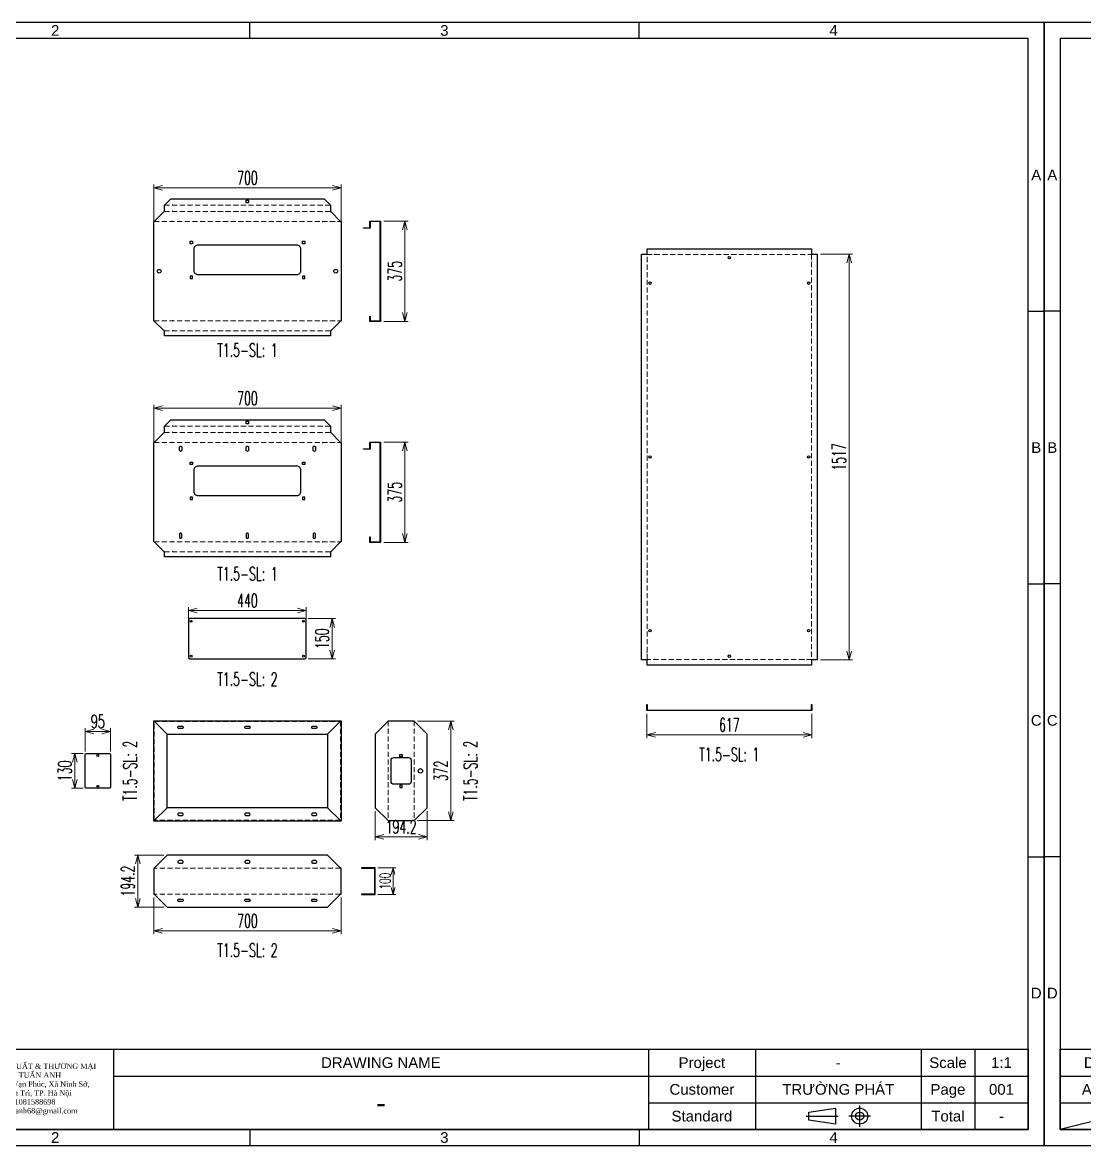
# Model space of a CAD drawing. Header units: millimetres. Extents: x 28713 to 59118, y -54378 to -19615.
# Drawn here: x 43419 to 47389, y -37841 to -33641 of the extents above; entities that cross this region are included whole.
import ezdxf
from ezdxf.enums import TextEntityAlignment as Align

# ---------------------------------------------------------------- set-up
doc = ezdxf.new("R2010")
doc.units = ezdxf.units.MM
doc.header["$LTSCALE"] = 3
doc.linetypes.add('HIDDEN', pattern=[9.525, 6.35, -3.175])
doc.layers.add('@.DM. NÉT ĐỨT', color=8, linetype='HIDDEN', lineweight=9)
for name, color, linetype in [('@.TEXT', 7, 'Continuous'), ('@.VISIBLE', 7, 'Continuous'), ('dim', 7, 'Continuous'), ('S-DIM', 7, 'Continuous')]:
    doc.layers.add(name, color=color, linetype=linetype)
doc.styles.add('Ann_w01', font='romans.shx', dxfattribs={"width": 0.6, "bigfont": 'chineset.shx'})
doc.styles.add('Arial', font='arial.ttf')
doc.dimstyles.new('Dim 01_SC20', dxfattribs={"dimscale": 20, "dimtxt": 2, "dimasz": 1.3, "dimexe": 0.5, "dimexo": 0.5, "dimgap": 0.5, "dimtad": 1, "dimdec": 1, "dimzin": 12, "dimdsep": 46, "dimtxsty": 'Ann_w01', "dimblk": 'OPEN30', "dimcen": 1.5, "dimclrd": 6, "dimclre": 6, "dimclrt": 3, "dimadec": 1, "dimazin": 3, "dimtm": 1e-09, "dimtfac": 1, "dimtdec": 1, "dimtix": 1, "dimtmove": 0, "dimatfit": 3, "dimldrblk": 'OPEN30', "dimfxl": 1, "dimtolj": 1, "dimlwd": 20, "dimlwe": 20, "dimarcsym": 0})
doc.dimstyles.new('Dim 01_SC25', dxfattribs={"dimscale": 25, "dimtxt": 2, "dimasz": 1.3, "dimexe": 0.5, "dimexo": 0.5, "dimgap": 0.5, "dimtad": 1, "dimdec": 1, "dimzin": 12, "dimdsep": 46, "dimtxsty": 'Ann_w01', "dimblk": 'OPEN30', "dimcen": 1.5, "dimclrd": 6, "dimclre": 6, "dimclrt": 3, "dimadec": 1, "dimazin": 3, "dimtm": 1e-09, "dimtfac": 1, "dimtdec": 1, "dimtmove": 0, "dimatfit": 3, "dimldrblk": 'OPEN30', "dimfxl": 1, "dimtolj": 1, "dimlwd": 20, "dimlwe": 20, "dimarcsym": 0})

# ---------------------------------------------------------------- blocks, each defined once
blk = doc.blocks.new('_Open30')
at = {"color": 0, "linetype": 'ByBlock', "lineweight": -2}
for p, q in [((-1, 0.27), (0, 0)), ((0, 0), (-1, -0.27)), ((0, 0), (-1, 0))]:
    blk.add_line(p, q, dxfattribs=at)
blk = doc.blocks.new('*D148')
at = {"layer": 'Defpoints', "color": 0, "transparency": 16777216}
for p in [(44756.9, -35210.6), (44756.9, -35585.6), (44848, -35585.6)]:
    blk.add_point(p, dxfattribs=at)
at = {"layer": 'dim', "color": 6, "lineweight": 20, "transparency": 16777216}
for p, q in [((44769.4, -35210.6), (44860.5, -35210.6)), ((44848, -35243.1), (44848, -35553.1)), ((44769.4, -35585.6), (44860.5, -35585.6))]:
    blk.add_line(p, q, dxfattribs=at)
at = {"layer": 'dim', "color": 6, "lineweight": 20, "transparency": 16777216, "xscale": 32.5, "yscale": 32.5, "zscale": 32.5}
for p, rotation in [((44848, -35210.6), 90), ((44848, -35585.6), 270)]:
    blk.add_blockref('_Open30', p, dxfattribs=dict(at, rotation=rotation))
at = {"layer": 'dim', "color": 3, "transparency": 16777216, "insert": (44810.5, -35398.1), "char_height": 50, "attachment_point": 5, "rotation": 90, "style": 'Ann_w01'}
blk.add_mtext('\\A1;375', dxfattribs=at)
blk = doc.blocks.new('*D149')
at = {"layer": 'Defpoints', "color": 0, "transparency": 16777216}
for p in [(43909.6, -35084.4), (43909.6, -35584.3), (44609.6, -35584.3)]:
    blk.add_point(p, dxfattribs=at)
at = {"layer": 'dim', "color": 6, "lineweight": 20, "transparency": 16777216}
for p, q in [((43909.6, -35571.8), (43909.6, -35071.9)), ((44577.1, -35084.4), (43942.1, -35084.4)), ((44609.6, -35571.8), (44609.6, -35071.9))]:
    blk.add_line(p, q, dxfattribs=at)
at = {"layer": 'dim', "color": 6, "lineweight": 20, "transparency": 16777216, "xscale": 32.5, "yscale": 32.5, "zscale": 32.5, "rotation": 180}
blk.add_blockref('_Open30', (43909.6, -35084.4), dxfattribs=at)
at = {"layer": 'dim', "color": 6, "lineweight": 20, "transparency": 16777216, "xscale": 32.5, "yscale": 32.5, "zscale": 32.5}
blk.add_blockref('_Open30', (44609.6, -35084.4), dxfattribs=at)
at = {"layer": 'dim', "color": 3, "transparency": 16777216, "insert": (44259.6, -35046.9), "char_height": 50, "attachment_point": 5, "style": 'Ann_w01'}
blk.add_mtext('\\A1;700', dxfattribs=at)
blk = doc.blocks.new('*D150')
at = {"layer": 'Defpoints', "color": 0, "transparency": 16777216}
for p in [(44756.9, -34384.2), (44756.9, -34759.2), (44848, -34759.2)]:
    blk.add_point(p, dxfattribs=at)
at = {"layer": 'dim', "color": 6, "lineweight": 20, "transparency": 16777216}
for p, q in [((44769.4, -34384.2), (44860.5, -34384.2)), ((44848, -34416.7), (44848, -34726.7)), ((44769.4, -34759.2), (44860.5, -34759.2))]:
    blk.add_line(p, q, dxfattribs=at)
at = {"layer": 'dim', "color": 6, "lineweight": 20, "transparency": 16777216, "xscale": 32.5, "yscale": 32.5, "zscale": 32.5}
for p, rotation in [((44848, -34384.2), 90), ((44848, -34759.2), 270)]:
    blk.add_blockref('_Open30', p, dxfattribs=dict(at, rotation=rotation))
at = {"layer": 'dim', "color": 3, "transparency": 16777216, "insert": (44810.5, -34571.7), "char_height": 50, "attachment_point": 5, "rotation": 90, "style": 'Ann_w01'}
blk.add_mtext('\\A1;375', dxfattribs=at)
blk = doc.blocks.new('*D151')
at = {"layer": 'Defpoints', "color": 0, "transparency": 16777216}
for p in [(43909.6, -34259.8), (43909.6, -34757.9), (44609.6, -34757.9)]:
    blk.add_point(p, dxfattribs=at)
at = {"layer": 'dim', "color": 6, "lineweight": 20, "transparency": 16777216}
for p, q in [((43909.6, -34745.4), (43909.6, -34247.3)), ((44577.1, -34259.8), (43942.1, -34259.8)), ((44609.6, -34745.4), (44609.6, -34247.3))]:
    blk.add_line(p, q, dxfattribs=at)
at = {"layer": 'dim', "color": 6, "lineweight": 20, "transparency": 16777216, "xscale": 32.5, "yscale": 32.5, "zscale": 32.5, "rotation": 180}
blk.add_blockref('_Open30', (43909.6, -34259.8), dxfattribs=at)
at = {"layer": 'dim', "color": 6, "lineweight": 20, "transparency": 16777216, "xscale": 32.5, "yscale": 32.5, "zscale": 32.5}
blk.add_blockref('_Open30', (44609.6, -34259.8), dxfattribs=at)
at = {"layer": 'dim', "color": 3, "transparency": 16777216, "insert": (44259.6, -34222.3), "char_height": 50, "attachment_point": 5, "style": 'Ann_w01'}
blk.add_mtext('\\A1;700', dxfattribs=at)
blk = doc.blocks.new('*D152')
at = {"layer": 'Defpoints', "color": 0, "transparency": 16777216}
for p in [(44479.6, -35840.8), (44039.6, -36016), (44479.6, -36016)]:
    blk.add_point(p, dxfattribs=at)
at = {"layer": 'dim', "color": 6, "lineweight": 20, "transparency": 16777216}
for p, q in [((44039.6, -36003.5), (44039.6, -35828.3)), ((44072.1, -35840.8), (44447.1, -35840.8)), ((44479.6, -36003.5), (44479.6, -35828.3))]:
    blk.add_line(p, q, dxfattribs=at)
at = {"layer": 'dim', "color": 6, "lineweight": 20, "transparency": 16777216, "xscale": 32.5, "yscale": 32.5, "zscale": 32.5, "rotation": 180}
blk.add_blockref('_Open30', (44039.6, -35840.8), dxfattribs=at)
at = {"layer": 'dim', "color": 6, "lineweight": 20, "transparency": 16777216, "xscale": 32.5, "yscale": 32.5, "zscale": 32.5}
blk.add_blockref('_Open30', (44479.6, -35840.8), dxfattribs=at)
at = {"layer": 'dim', "color": 3, "transparency": 16777216, "insert": (44259.6, -35803.3), "char_height": 50, "attachment_point": 5, "style": 'Ann_w01'}
blk.add_mtext('\\A1;440', dxfattribs=at)
blk = doc.blocks.new('*D153')
at = {"layer": 'Defpoints', "color": 0, "transparency": 16777216}
for p in [(44474.6, -35871), (44576, -35871), (44474.6, -36021)]:
    blk.add_point(p, dxfattribs=at)
at = {"layer": 'dim', "color": 6, "lineweight": 20, "transparency": 16777216}
for p, q in [((44487.1, -35871), (44588.5, -35871)), ((44576, -35988.5), (44576, -35903.5)), ((44487.1, -36021), (44588.5, -36021))]:
    blk.add_line(p, q, dxfattribs=at)
at = {"layer": 'dim', "color": 6, "lineweight": 20, "transparency": 16777216, "xscale": 32.5, "yscale": 32.5, "zscale": 32.5}
for p, rotation in [((44576, -35871), 90), ((44576, -36021), 270)]:
    blk.add_blockref('_Open30', p, dxfattribs=dict(at, rotation=rotation))
at = {"layer": 'dim', "color": 3, "transparency": 16777216, "insert": (44538.5, -35946), "char_height": 50, "attachment_point": 5, "rotation": 90, "style": 'Ann_w01'}
blk.add_mtext('\\A1;150', dxfattribs=at)
blk = doc.blocks.new('*D154')
at = {"layer": 'Defpoints', "color": 0, "transparency": 16777216}
for p in [(45752.6, -36214.8), (46369.6, -36214.8), (46369.6, -36306)]:
    blk.add_point(p, dxfattribs=at)
at = {"layer": 'dim', "color": 6, "lineweight": 20, "transparency": 16777216}
for p, q in [((45752.6, -36227.3), (45752.6, -36318.5)), ((46369.6, -36227.3), (46369.6, -36318.5)), ((45785.1, -36306), (46337.1, -36306))]:
    blk.add_line(p, q, dxfattribs=at)
at = {"layer": 'dim', "color": 6, "lineweight": 20, "transparency": 16777216, "xscale": 32.5, "yscale": 32.5, "zscale": 32.5, "rotation": 180}
blk.add_blockref('_Open30', (45752.6, -36306), dxfattribs=at)
at = {"layer": 'dim', "color": 6, "lineweight": 20, "transparency": 16777216, "xscale": 32.5, "yscale": 32.5, "zscale": 32.5}
blk.add_blockref('_Open30', (46369.6, -36306), dxfattribs=at)
at = {"layer": 'dim', "color": 3, "transparency": 16777216, "insert": (46061.1, -36268.5), "char_height": 50, "attachment_point": 5, "style": 'Ann_w01'}
blk.add_mtext('\\A1;617', dxfattribs=at)
blk = doc.blocks.new('*D155')
at = {"layer": 'Defpoints', "color": 0, "transparency": 16777216}
for p in [(46389.8, -34507.8), (46508.6, -34507.8), (46389.8, -36024.8)]:
    blk.add_point(p, dxfattribs=at)
at = {"layer": 'dim', "color": 6, "lineweight": 20, "transparency": 16777216}
for p, q in [((46402.3, -34507.8), (46521.1, -34507.8)), ((46508.6, -35992.3), (46508.6, -34540.3)), ((46402.3, -36024.8), (46521.1, -36024.8))]:
    blk.add_line(p, q, dxfattribs=at)
at = {"layer": 'dim', "color": 6, "lineweight": 20, "transparency": 16777216, "xscale": 32.5, "yscale": 32.5, "zscale": 32.5}
for p, rotation in [((46508.6, -34507.8), 90), ((46508.6, -36024.8), 270)]:
    blk.add_blockref('_Open30', p, dxfattribs=dict(at, rotation=rotation))
at = {"layer": 'dim', "color": 3, "transparency": 16777216, "insert": (46471.1, -35266.3), "char_height": 50, "attachment_point": 5, "rotation": 90, "style": 'Ann_w01'}
blk.add_mtext('\\A1;1517', dxfattribs=at)
blk = doc.blocks.new('*D133')
at = {"layer": 'Defpoints', "color": 0, "transparency": 16777216}
for p in [(43909.6, -36901), (44609.6, -36901), (44609.6, -37038.6)]:
    blk.add_point(p, dxfattribs=at)
at = {"layer": 'dim', "color": 6, "lineweight": 20, "transparency": 16777216}
for p, q in [((43909.6, -36913.5), (43909.6, -37051.1)), ((44609.6, -36913.5), (44609.6, -37051.1)), ((43942.1, -37038.6), (44577.1, -37038.6))]:
    blk.add_line(p, q, dxfattribs=at)
at = {"layer": 'dim', "color": 6, "lineweight": 20, "transparency": 16777216, "xscale": 32.5, "yscale": 32.5, "zscale": 32.5, "rotation": 180}
blk.add_blockref('_Open30', (43909.6, -37038.6), dxfattribs=at)
at = {"layer": 'dim', "color": 6, "lineweight": 20, "transparency": 16777216, "xscale": 32.5, "yscale": 32.5, "zscale": 32.5}
blk.add_blockref('_Open30', (44609.6, -37038.6), dxfattribs=at)
at = {"layer": 'dim', "color": 3, "transparency": 16777216, "insert": (44259.6, -37001.1), "char_height": 50, "attachment_point": 5, "style": 'Ann_w01'}
blk.add_mtext('\\A1;700', dxfattribs=at)
blk = doc.blocks.new('*D134')
at = {"layer": 'Defpoints', "color": 0, "transparency": 16777216}
for p in [(43850.3, -36755.3), (43959.6, -36755.3), (43959.6, -36949.5)]:
    blk.add_point(p, dxfattribs=at)
at = {"layer": 'dim', "color": 6, "lineweight": 20, "transparency": 16777216}
for p, q in [((43947.1, -36755.3), (43837.8, -36755.3)), ((43850.3, -36917), (43850.3, -36787.8)), ((43947.1, -36949.5), (43837.8, -36949.5))]:
    blk.add_line(p, q, dxfattribs=at)
at = {"layer": 'dim', "color": 6, "lineweight": 20, "transparency": 16777216, "xscale": 32.5, "yscale": 32.5, "zscale": 32.5}
for p, rotation in [((43850.3, -36755.3), 90), ((43850.3, -36949.5), 270)]:
    blk.add_blockref('_Open30', p, dxfattribs=dict(at, rotation=rotation))
at = {"layer": 'dim', "color": 3, "transparency": 16777216, "insert": (43812.8, -36852.4), "char_height": 50, "attachment_point": 5, "rotation": 90, "style": 'Ann_w01'}
blk.add_mtext('\\A1;194.2', dxfattribs=at)
blk = doc.blocks.new('*D135')
at = {"layer": 'Defpoints', "color": 0, "transparency": 16777216}
for p in [(44882.8, -36254.4), (45020.4, -36254.4), (44882.8, -36626.4)]:
    blk.add_point(p, dxfattribs=at)
at = {"layer": 'dim', "color": 6, "lineweight": 20, "transparency": 16777216}
for p, q in [((44895.3, -36254.4), (45032.9, -36254.4)), ((45020.4, -36593.9), (45020.4, -36286.9)), ((44895.3, -36626.4), (45032.9, -36626.4))]:
    blk.add_line(p, q, dxfattribs=at)
at = {"layer": 'dim', "color": 6, "lineweight": 20, "transparency": 16777216, "xscale": 32.5, "yscale": 32.5, "zscale": 32.5}
for p, rotation in [((45020.4, -36254.4), 90), ((45020.4, -36626.4), 270)]:
    blk.add_blockref('_Open30', p, dxfattribs=dict(at, rotation=rotation))
at = {"layer": 'dim', "color": 3, "transparency": 16777216, "insert": (44982.9, -36440.4), "char_height": 50, "attachment_point": 5, "rotation": 90, "style": 'Ann_w01'}
blk.add_mtext('\\A1;372', dxfattribs=at)
blk = doc.blocks.new('*D136')
at = {"layer": 'Defpoints', "color": 0, "transparency": 16777216}
for p in [(44737.1, -36577.9), (44931.3, -36577.9), (44737.1, -36687.2)]:
    blk.add_point(p, dxfattribs=at)
at = {"layer": 'dim', "color": 6, "lineweight": 20, "transparency": 16777216}
for p, q in [((44737.1, -36590.4), (44737.1, -36699.7)), ((44931.3, -36590.4), (44931.3, -36699.7)), ((44898.8, -36687.2), (44769.6, -36687.2))]:
    blk.add_line(p, q, dxfattribs=at)
at = {"layer": 'dim', "color": 6, "lineweight": 20, "transparency": 16777216, "xscale": 32.5, "yscale": 32.5, "zscale": 32.5, "rotation": 180}
blk.add_blockref('_Open30', (44737.1, -36687.2), dxfattribs=at)
at = {"layer": 'dim', "color": 6, "lineweight": 20, "transparency": 16777216, "xscale": 32.5, "yscale": 32.5, "zscale": 32.5}
blk.add_blockref('_Open30', (44931.3, -36687.2), dxfattribs=at)
at = {"layer": 'dim', "color": 3, "transparency": 16777216, "insert": (44834.2, -36649.7), "char_height": 50, "attachment_point": 5, "style": 'Ann_w01'}
blk.add_mtext('\\A1;194.2', dxfattribs=at)
blk = doc.blocks.new('*D137')
at = {"layer": 'Defpoints', "color": 0, "transparency": 16777216}
for p in [(43657.9, -36375.4), (43614.3, -36505.4), (43657.9, -36505.4)]:
    blk.add_point(p, dxfattribs=at)
at = {"layer": 'dim', "color": 6, "lineweight": 20, "transparency": 16777216}
for p, q in [((43645.4, -36375.4), (43601.8, -36375.4)), ((43614.3, -36407.9), (43614.3, -36472.9)), ((43645.4, -36505.4), (43601.8, -36505.4))]:
    blk.add_line(p, q, dxfattribs=at)
at = {"layer": 'dim', "color": 6, "lineweight": 20, "transparency": 16777216, "xscale": 32.5, "yscale": 32.5, "zscale": 32.5}
for p, rotation in [((43614.3, -36375.4), 90), ((43614.3, -36505.4), 270)]:
    blk.add_blockref('_Open30', p, dxfattribs=dict(at, rotation=rotation))
at = {"layer": 'dim', "color": 3, "transparency": 16777216, "insert": (43576.8, -36440.4), "char_height": 50, "attachment_point": 5, "rotation": 90, "style": 'Ann_w01'}
blk.add_mtext('\\A1;130', dxfattribs=at)
blk = doc.blocks.new('*D138')
at = {"layer": 'Defpoints', "color": 0, "transparency": 16777216}
for p in [(43747.9, -36293.1), (43652.9, -36380.4), (43747.9, -36380.4)]:
    blk.add_point(p, dxfattribs=at)
at = {"layer": 'dim', "color": 6, "lineweight": 20, "transparency": 16777216}
for p, q in [((43652.9, -36367.9), (43652.9, -36280.6)), ((43747.9, -36367.9), (43747.9, -36280.6)), ((43685.4, -36293.1), (43715.4, -36293.1))]:
    blk.add_line(p, q, dxfattribs=at)
at = {"layer": 'dim', "color": 6, "lineweight": 20, "transparency": 16777216, "xscale": 32.5, "yscale": 32.5, "zscale": 32.5, "rotation": 180}
blk.add_blockref('_Open30', (43652.9, -36293.1), dxfattribs=at)
at = {"layer": 'dim', "color": 6, "lineweight": 20, "transparency": 16777216, "xscale": 32.5, "yscale": 32.5, "zscale": 32.5}
blk.add_blockref('_Open30', (43747.9, -36293.1), dxfattribs=at)
at = {"layer": 'dim', "color": 3, "transparency": 16777216, "insert": (43700.4, -36255.6), "char_height": 50, "attachment_point": 5, "style": 'Ann_w01'}
blk.add_mtext('\\A1;95', dxfattribs=at)
blk = doc.blocks.new('*D258')
at = {"layer": 'Defpoints', "color": 0, "transparency": 16777216}
for p in [(44736.6, -36802.4), (44804.1, -36802.4), (44736.6, -36902.4)]:
    blk.add_point(p, dxfattribs=at)
at = {"layer": 'S-DIM', "color": 6, "lineweight": 20, "transparency": 16777216}
for p, q in [((44746.6, -36802.4), (44814.1, -36802.4)), ((44804.1, -36876.4), (44804.1, -36828.4)), ((44746.6, -36902.4), (44814.1, -36902.4))]:
    blk.add_line(p, q, dxfattribs=at)
at = {"layer": 'S-DIM', "color": 6, "lineweight": 20, "transparency": 16777216, "xscale": 26, "yscale": 26, "zscale": 26}
for p, rotation in [((44804.1, -36802.4), 90), ((44804.1, -36902.4), 270)]:
    blk.add_blockref('_Open30', p, dxfattribs=dict(at, rotation=rotation))
at = {"layer": 'S-DIM', "color": 3, "transparency": 16777216, "insert": (44774.1, -36852.4), "char_height": 40, "attachment_point": 5, "rotation": 90, "style": 'Ann_w01'}
blk.add_mtext('\\A1;100', dxfattribs=at)
blk = doc.blocks.new('Standard ISO')
at = {"color": 6}
for p, q in [((-6, 0), (0, 0)), ((6, 0), (2, 0)), ((4, -2), (4, 2))]:
    blk.add_line(p, q, dxfattribs=at)
blk.add_lwpolyline([(-0.5, 1.5), (-0.5, -1.5), (-5.5, -0.75), (-5.5, 0.75), (-0.5, 1.5)])
for radius in [1.5, 0.75]:
    blk.add_circle((4, 0), radius)
blk = doc.blocks.new('A$C4dbb82d6')
at = {"layer": '@.VISIBLE'}
h = blk.add_hatch(color=30, dxfattribs=at)
h.dxf.hatch_style = 1
h.paths.add_polyline_path([(0.21, 4.97), (3.62, 1.56), (3.62, 5.97), (1.92, 5.97), (1.3, 5.35), (3.12, 5.35), (3.12, 2.59), (0.74, 4.97), (3.75, 7.98), (3.75, 8.51)])
h = blk.add_hatch(color=150, dxfattribs=at)
h.dxf.hatch_style = 1
h.paths.add_polyline_path([(6.76, 4.97), (4.37, 2.59), (4.37, 5.35), (6.2, 5.35), (5.58, 5.97), (3.88, 5.97), (3.88, 1.56), (7.29, 4.97), (3.75, 8.51), (3.75, 7.98)])
at = {"layer": '@.VISIBLE', "color": 30}
blk.add_lwpolyline([(3.62, 5.97), (3.62, 1.56), (0.21, 4.97), (3.75, 8.51), (3.75, 7.98), (0.74, 4.97), (3.12, 2.59), (3.12, 5.35), (1.3, 5.35), (1.92, 5.97)], close=True, dxfattribs=at)
at = {"layer": '@.VISIBLE', "color": 150}
blk.add_lwpolyline([(3.88, 5.97), (3.88, 1.56), (7.29, 4.97), (3.75, 8.51), (3.75, 7.98), (6.76, 4.97), (4.37, 2.59), (4.37, 5.35), (6.2, 5.35), (5.58, 5.97)], close=True, dxfattribs=at)
at = {"layer": '@.VISIBLE', "color": 30, "insert": (3.75, 0.51), "char_height": 1, "attachment_point": 5, "style": 'Ann_w01'}
blk.add_mtext_dynamic_manual_height_columns('{\\fArial|b1|i0|c0|p34;\\W1;TUAN ANH}', width=7.5, gutter_width=49.6, heights=[0], dxfattribs=at)
blk = doc.blocks.new('KHUNG BAN VE (Made by Tung)')
at = {"layer": '@.VISIBLE', "color": 8}
for p, q in [((75.75, 207), (75.75, 210)), ((148.5, 207), (148.5, 210)), ((221.25, 207), (221.25, 210)), ((3, 156), (0, 156)), ((294, 156), (297, 156)), ((3, 105), (0, 105)), ((294, 105), (297, 105)), ((3, 54), (0, 54)), ((294, 54), (297, 54)), ((23, 18), (23, 3)), ((53, 18), (53, 3)), ((73, 18), (73, 3)), ((123, 18), (123, 3)), ((223, 18), (223, 3)), ((243, 18), (243, 3)), ((274, 18), (274, 3)), ((284, 18), (284, 3)), ((3, 13), (73, 13)), ((123, 13), (294, 13)), ((3, 8), (73, 8)), ((23, 8), (3, 3)), ((223, 8), (294, 8)), ((75.75, 3), (75.75, 0)), ((148.5, 3), (148.5, 0)), ((221.25, 3), (221.25, 0))]:
    blk.add_line(p, q, dxfattribs=at)
for points in [[(0, 0), (297, 0), (297, 210), (0, 210)], [(3, 3), (294, 3), (294, 207), (3, 207)], [(3, 18), (294, 18), (294, 3), (3, 3)]]:
    blk.add_lwpolyline(points, close=True, dxfattribs=at)
at = {"xscale": 1.5, "yscale": 1.5, "zscale": 1.5}
blk.add_blockref('A$C4dbb82d6', (77.375, 4.041), dxfattribs=at)
blk.add_blockref('Standard ISO', (258.5, 5.5))
at = {"layer": '@.TEXT', "color": 1, "style": 'Arial'}
for s, p in [('1', (39.375, 208.5)), ('2', (112.125, 208.5)), ('3', (184.875, 208.5)), ('4', (257.625, 208.5)), ('A', (1.5, 181.5)), ('A', (295.5, 181.5)), ('B', (1.5, 130.5)), ('B', (295.5, 130.5)), ('C', (1.5, 79.5)), ('C', (295.5, 79.5)), ('D', (1.5, 28.5)), ('D', (295.5, 28.5)), ('30/07/2026', (63, 15.5)), ('30/07/2026', (63, 10.5)), ('1', (39.375, 1.5)), ('2', (112.125, 1.5)), ('3', (184.875, 1.5)), ('4', (257.625, 1.5))]:
    blk.add_text(s, height=2, dxfattribs=at).set_placement(p, align=Align.MIDDLE_CENTER)
at = {"layer": '@.TEXT', "color": 2, "style": 'Arial'}
for s, p in [('Designer', (13, 15.5)), ('DRAWING NAME', (173, 15.5)), ('Project', (233, 15.5)), ('Scale', (279, 15.5)), ('Approved', (13, 10.5)), ('Customer', (233, 10.5)), ('Page', (279, 10.5)), ('Name', (38, 5.5)), ('Date', (63, 5.5)), ('Standard', (233, 5.5)), ('Total', (279, 5.5))]:
    blk.add_text(s, height=2, dxfattribs=at).set_placement(p, align=Align.MIDDLE_CENTER)
at = {"layer": '@.TEXT', "color": 1, "style": 'Arial'}
for tag, height, p in [('DESIGNER_NAME', 2, (38, 15.5)), ('PROJECT_CODE', 2, (258.5, 15.5)), ('SCALE', 2, (289, 15.5)), ('APPROVED_NAME', 2, (38, 10.5)), ('CUSTOMER_NAME', 2, (258.5, 10.5)), ('PAGE', 2, (289, 10.5)), ('DRAWING_NAME', 4, (173, 8)), ('TOTAL', 2, (289, 5.5))]:
    blk.add_attdef(tag, text='', height=height, dxfattribs=at).set_placement(p, align=Align.MIDDLE_CENTER)
at = {"layer": '@.VISIBLE', "color": 30, "insert": (106, 10.5), "char_height": 1, "attachment_point": 5, "style": 'Ann_w01'}
blk.add_mtext_dynamic_manual_height_columns('{\\fTimes New Roman|b0|i0|c0|p18;\\W1;CTY TNHH SẢN XUẤT & THƯƠNG MẠI CƠ ĐIỆN TUẤN ANH\\PĐịa chỉ: Bến phà Vạn Phúc, Xã Ninh Sở, Huyện Thanh Trì, TP. Hà Nội\\PMST: 01081588698\\PEmail: ctytuananh68@gmail.com}', width=28.70976, gutter_width=99.197, heights=[0], dxfattribs=at)

msp = doc.modelspace()

# ---------------------------------------------------------------- linework, layer by layer
at = {"color": 1}
for p, q in [((43980.52, -34324.67), (43978.52, -34324.67)), ((43980.52, -34348.37), (43978.52, -34348.37)), ((44538.64, -34324.67), (44540.64, -34324.67)), ((44538.64, -34348.37), (44540.64, -34348.37)), ((43980.52, -34385.57), (43978.52, -34385.57)), ((44538.64, -34385.57), (44540.64, -34385.57)), ((45781.95, -34509.2), (45779.95, -34509.2)), ((46340.3, -34509.2), (46342.3, -34509.2)), ((45754.03, -34532.67), (45754.03, -34534.67)), ((46368.23, -34532.67), (46368.23, -34534.67)), ((43980.52, -34757.77), (43978.52, -34757.77)), ((44538.64, -34757.77), (44540.64, -34757.77)), ((43980.52, -34794.97), (43978.52, -34794.97)), ((44538.64, -34794.97), (44540.64, -34794.97)), ((43980.52, -35151.1), (43978.52, -35151.1)), ((44538.64, -35151.1), (44540.64, -35151.1)), ((43980.52, -35174.8), (43978.52, -35174.8)), ((44538.64, -35174.8), (44540.64, -35174.8)), ((43980.52, -35212), (43978.52, -35212)), ((44538.64, -35212), (44540.64, -35212)), ((43980.52, -35584.2), (43978.52, -35584.2)), ((44538.64, -35584.2), (44540.64, -35584.2)), ((43980.52, -35621.4), (43978.52, -35621.4)), ((44538.64, -35621.4), (44540.64, -35621.4)), ((45754.03, -35999.94), (45754.03, -35997.94)), ((45781.95, -36023.4), (45779.95, -36023.4)), ((46340.3, -36023.4), (46342.3, -36023.4)), ((46368.23, -35999.94), (46368.23, -35997.94)), ((44785.67, -36283.07), (44785.67, -36285.07)), ((44882.67, -36283.07), (44882.67, -36285.07)), ((44785.67, -36597.76), (44785.67, -36595.76)), ((44882.67, -36597.76), (44882.67, -36595.76)), ((43939.73, -36803.93), (43941.73, -36803.93)), ((44579.43, -36803.93), (44577.43, -36803.93)), ((43939.73, -36900.93), (43941.73, -36900.93)), ((44579.43, -36900.93), (44577.43, -36900.93))]:
    msp.add_line(p, q, dxfattribs=at)
for p, q in [((45754.53, -34507.8), (45754.53, -34509.2)), ((46367.73, -34507.8), (46367.73, -34509.2)), ((45754.53, -36024.8), (45754.53, -36023.4)), ((46367.73, -36024.8), (46367.73, -36023.4))]:
    msp.add_line(p, q)
for points in [[(44609.58, -34385.47), (44609.58, -34757.87), (44608.08, -34757.87), (44571.08, -34794.87), (44569.58, -34794.87), (44569.58, -34813.57), (43949.58, -34813.57), (43949.58, -34794.87), (43948.08, -34794.87), (43911.08, -34757.87), (43909.58, -34757.87), (43909.58, -34385.47), (43911.08, -34385.47), (43948.08, -34348.47), (43949.58, -34348.47), (43949.58, -34324.57), (43973.08, -34301.07), (44546.08, -34301.07), (44569.58, -34324.57), (44569.58, -34348.47), (44571.08, -34348.47), (44608.08, -34385.47)], [(44255.08, -34306.57), (44264.08, -34306.57), (44264.08, -34315.57), (44255.08, -34315.57)], [(44693.38, -34409.17), (44716.88, -34409.17), (44716.88, -34384.17), (44756.88, -34384.17), (44756.88, -34759.17), (44716.88, -34759.17), (44716.88, -34739.17), (44718.38, -34739.17), (44718.38, -34757.67), (44755.38, -34757.67), (44755.38, -34385.67), (44718.38, -34385.67), (44718.38, -34410.67), (44693.38, -34410.67)], [(44045.08, -34459.67), (44054.08, -34459.67), (44054.08, -34468.67), (44045.08, -34468.67)], [(44465.08, -34459.67), (44474.08, -34459.67), (44474.08, -34468.67), (44465.08, -34468.67)], [(45754.53, -34487.6), (46367.73, -34487.6), (46367.73, -34507.8), (46389.83, -34507.8), (46389.83, -36024.8), (46367.73, -36024.8), (46367.73, -36045), (45754.53, -36045), (45754.53, -36024.8), (45732.43, -36024.8), (45732.43, -34507.8), (45754.53, -34507.8)], [(44045.08, -34598.67), (44054.08, -34598.67), (44054.08, -34589.67), (44045.08, -34589.67)], [(44465.08, -34598.67), (44474.08, -34598.67), (44474.08, -34589.67), (44465.08, -34589.67)], [(44609.58, -35211.9), (44609.58, -35584.3), (44608.08, -35584.3), (44571.08, -35621.3), (44569.58, -35621.3), (44569.58, -35640), (43949.58, -35640), (43949.58, -35621.3), (43948.08, -35621.3), (43911.08, -35584.3), (43909.58, -35584.3), (43909.58, -35211.9), (43911.08, -35211.9), (43948.08, -35174.9), (43949.58, -35174.9), (43949.58, -35151), (43973.08, -35127.5), (44546.08, -35127.5), (44569.58, -35151), (44569.58, -35174.9), (44571.08, -35174.9), (44608.08, -35211.9)], [(44255.08, -35133), (44264.08, -35133), (44264.08, -35142), (44255.08, -35142)], [(44693.38, -35235.6), (44716.88, -35235.6), (44716.88, -35210.6), (44756.88, -35210.6), (44756.88, -35585.6), (44716.88, -35585.6), (44716.88, -35565.6), (44718.38, -35565.6), (44718.38, -35584.1), (44755.38, -35584.1), (44755.38, -35212.1), (44718.38, -35212.1), (44718.38, -35237.1), (44693.38, -35237.1)], [(44045.08, -35286.1), (44054.08, -35286.1), (44054.08, -35295.1), (44045.08, -35295.1)], [(44465.08, -35286.1), (44474.08, -35286.1), (44474.08, -35295.1), (44465.08, -35295.1)], [(44045.08, -35425.1), (44054.08, -35425.1), (44054.08, -35416.1), (44045.08, -35416.1)], [(44465.08, -35425.1), (44474.08, -35425.1), (44474.08, -35416.1), (44465.08, -35416.1)], [(45754.13, -36191.8), (45754.13, -36213.3), (46368.13, -36213.3), (46368.13, -36191.8), (46369.63, -36191.8), (46369.63, -36214.8), (45752.63, -36214.8), (45752.63, -36191.8)], [(43909.58, -36252.92), (44609.58, -36252.92), (44609.58, -36627.92), (43909.58, -36627.92)], [(44785.57, -36254.42), (44737.07, -36302.92), (44737.07, -36577.92), (44785.57, -36626.42), (44882.77, -36626.42), (44931.27, -36577.92), (44931.27, -36302.92), (44882.77, -36254.42), (44785.57, -36254.42)], [(43959.58, -36302.92), (44559.58, -36302.92), (44559.58, -36577.92), (43959.58, -36577.92)], [(44829.67, -36378.42), (44838.67, -36378.42), (44838.67, -36387.42), (44829.67, -36387.42)], [(44829.67, -36502.42), (44838.67, -36502.42), (44838.67, -36493.42), (44829.67, -36493.42)], [(44608.08, -36803.83), (44559.58, -36755.33), (43959.58, -36755.33), (43911.08, -36803.83), (43909.58, -36803.83), (43909.58, -36901.03), (43911.08, -36901.03), (43959.58, -36949.53), (44559.58, -36949.53), (44608.08, -36901.03), (44609.58, -36901.03), (44609.58, -36803.83)], [(44686.56, -36902.43), (44736.56, -36902.43), (44736.56, -36802.43), (44686.56, -36802.43), (44686.56, -36803.93), (44735.06, -36803.93), (44735.06, -36900.93), (44686.56, -36900.93)]]:
    msp.add_lwpolyline(points, close=True)
for points in [[(44074.58, -34584.17), (44444.58, -34584.17, 0.4142136), (44459.58, -34569.17), (44459.58, -34489.17, 0.4142136), (44444.58, -34474.17), (44074.58, -34474.17, 0.4142136), (44059.58, -34489.17), (44059.58, -34569.17, 0.4142136)], [(44005.08, -35240.9), (44005.08, -35229.9, -0.4142136), (44009.58, -35225.4), (44009.58, -35225.4, -0.4142136), (44014.08, -35229.9), (44014.08, -35240.9, -0.4142136), (44009.58, -35245.4), (44009.58, -35245.4, -0.4142136)], [(44255.08, -35240.9), (44255.08, -35229.9, -0.4142136), (44259.58, -35225.4), (44259.58, -35225.4, -0.4142136), (44264.08, -35229.9), (44264.08, -35240.9, -0.4142136), (44259.58, -35245.4), (44259.58, -35245.4, -0.4142136)], [(44505.08, -35240.9), (44505.08, -35229.9, -0.4142136), (44509.58, -35225.4), (44509.58, -35225.4, -0.4142136), (44514.08, -35229.9), (44514.08, -35240.9, -0.4142136), (44509.58, -35245.4), (44509.58, -35245.4, -0.4142136)], [(44074.58, -35410.6), (44444.58, -35410.6, 0.4142136), (44459.58, -35395.6), (44459.58, -35315.6, 0.4142136), (44444.58, -35300.6), (44074.58, -35300.6, 0.4142136), (44059.58, -35315.6), (44059.58, -35395.6, 0.4142136)], [(44005.08, -35555.3), (44005.08, -35566.3, 0.4142136), (44009.58, -35570.8), (44009.58, -35570.8, 0.4142136), (44014.08, -35566.3), (44014.08, -35555.3, 0.4142136), (44009.58, -35550.8), (44009.58, -35550.8, 0.4142136)], [(44255.08, -35555.3), (44255.08, -35566.3, 0.4142136), (44259.58, -35570.8), (44259.58, -35570.8, 0.4142136), (44264.08, -35566.3), (44264.08, -35555.3, 0.4142136), (44259.58, -35550.8), (44259.58, -35550.8, 0.4142136)], [(44505.08, -35555.3), (44505.08, -35566.3, 0.4142136), (44509.58, -35570.8), (44509.58, -35570.8, 0.4142136), (44514.08, -35566.3), (44514.08, -35555.3, 0.4142136), (44509.58, -35550.8), (44509.58, -35550.8, 0.4142136)], [(44044.58, -36020.96), (44474.58, -36020.96, 0.4142136), (44479.58, -36015.96), (44479.58, -35875.96, 0.4142136), (44474.58, -35870.96), (44044.58, -35870.96, 0.4142136), (44039.58, -35875.96), (44039.58, -36015.96, 0.4142136)], [(44004.08, -36273.22), (44015.08, -36273.22, -0.4142136), (44019.58, -36277.72), (44019.58, -36277.72, -0.4142136), (44015.08, -36282.22), (44004.08, -36282.22, -0.4142136), (43999.58, -36277.72), (43999.58, -36277.72, -0.4142136)], [(44254.08, -36273.22), (44265.08, -36273.22, -0.4142136), (44269.58, -36277.72), (44269.58, -36277.72, -0.4142136), (44265.08, -36282.22), (44254.08, -36282.22, -0.4142136), (44249.58, -36277.72), (44249.58, -36277.72, -0.4142136)], [(44504.08, -36273.22), (44515.08, -36273.22, -0.4142136), (44519.58, -36277.72), (44519.58, -36277.72, -0.4142136), (44515.08, -36282.22), (44504.08, -36282.22, -0.4142136), (44499.58, -36277.72), (44499.58, -36277.72, -0.4142136)], [(43747.94, -36380.42), (43747.94, -36500.42, -0.4142136), (43742.94, -36505.42), (43657.94, -36505.42, -0.4142136), (43652.94, -36500.42), (43652.94, -36380.42, -0.4142136), (43657.94, -36375.42), (43742.94, -36375.42, -0.4142136)], [(44871.67, -36400.42), (44871.67, -36480.42, -0.4142136), (44861.67, -36490.42), (44806.67, -36490.42, -0.4142136), (44796.67, -36480.42), (44796.67, -36400.42, -0.4142136), (44806.67, -36390.42), (44861.67, -36390.42, -0.4142136)], [(44015.08, -36598.62), (44004.08, -36598.62, 0.4142136), (43999.58, -36603.12), (43999.58, -36603.12, 0.4142136), (44004.08, -36607.62), (44015.08, -36607.62, 0.4142136), (44019.58, -36603.12), (44019.58, -36603.12, 0.4142136)], [(44265.08, -36598.62), (44254.08, -36598.62, 0.4142136), (44249.58, -36603.12), (44249.58, -36603.12, 0.4142136), (44254.08, -36607.62), (44265.08, -36607.62, 0.4142136), (44269.58, -36603.12), (44269.58, -36603.12, 0.4142136)], [(44515.08, -36598.62), (44504.08, -36598.62, 0.4142136), (44499.58, -36603.12), (44499.58, -36603.12, 0.4142136), (44504.08, -36607.62), (44515.08, -36607.62, 0.4142136), (44519.58, -36603.12), (44519.58, -36603.12, 0.4142136)], [(44015.08, -36776.03), (44004.08, -36776.03, 0.4142136), (43999.58, -36780.53), (43999.58, -36780.53, 0.4142136), (44004.08, -36785.03), (44015.08, -36785.03, 0.4142136), (44019.58, -36780.53), (44019.58, -36780.53, 0.4142136)], [(44265.08, -36776.03), (44254.08, -36776.03, 0.4142136), (44249.58, -36780.53), (44249.58, -36780.53, 0.4142136), (44254.08, -36785.03), (44265.08, -36785.03, 0.4142136), (44269.58, -36780.53), (44269.58, -36780.53, 0.4142136)], [(44515.08, -36776.03), (44504.08, -36776.03, 0.4142136), (44499.58, -36780.53), (44499.58, -36780.53, 0.4142136), (44504.08, -36785.03), (44515.08, -36785.03, 0.4142136), (44519.58, -36780.53), (44519.58, -36780.53, 0.4142136)], [(44004.08, -36919.83), (44015.08, -36919.83, -0.4142136), (44019.58, -36924.33), (44019.58, -36924.33, -0.4142136), (44015.08, -36928.83), (44004.08, -36928.83, -0.4142136), (43999.58, -36924.33), (43999.58, -36924.33, -0.4142136)], [(44254.08, -36919.83), (44265.08, -36919.83, -0.4142136), (44269.58, -36924.33), (44269.58, -36924.33, -0.4142136), (44265.08, -36928.83), (44254.08, -36928.83, -0.4142136), (44249.58, -36924.33), (44249.58, -36924.33, -0.4142136)], [(44504.08, -36919.83), (44515.08, -36919.83, -0.4142136), (44519.58, -36924.33), (44519.58, -36924.33, -0.4142136), (44515.08, -36928.83), (44504.08, -36928.83, -0.4142136), (44499.58, -36924.33), (44499.58, -36924.33, -0.4142136)]]:
    msp.add_lwpolyline(points, format="xyb", close=True)
for points in [[(43959.58, -36302.92), (43911.08, -36254.42), (43909.58, -36254.42)], [(44559.58, -36302.92), (44608.08, -36254.42), (44609.58, -36254.42)], [(43959.58, -36577.92), (43911.08, -36626.42), (43909.58, -36626.42)], [(44559.58, -36577.92), (44608.08, -36626.42), (44609.58, -36626.42)]]:
    msp.add_lwpolyline(points)
at = {"linetype": 'HIDDEN'}
msp.add_lwpolyline([(43911.08, -36254.42), (44608.08, -36254.42), (44608.08, -36626.42), (43911.08, -36626.42)], close=True, dxfattribs=at)
for centre, radius in [((46061.13, -34521.3), 4.5), ((43929.58, -34571.67), 7), ((44589.58, -34571.67), 7), ((45764.63, -34616.3), 4.5), ((46357.63, -34616.3), 4.5), ((45764.63, -35266.3), 4.5), ((46357.63, -35266.3), 4.5), ((44049.58, -35880.96), 3.5), ((44469.58, -35880.96), 3.5), ((45764.63, -35916.3), 4.5), ((46357.63, -35916.3), 4.5), ((44049.58, -36010.96), 3.5), ((44469.58, -36010.96), 3.5), ((46061.13, -36011.3), 4.5), ((43700.44, -36382.92), 3.5), ((44906.27, -36440.42), 8), ((43700.44, -36497.92), 3.5)]:
    msp.add_circle(centre, radius)
at = {"layer": '@.DM. NÉT ĐỨT', "linetype": 'HIDDEN'}
for p, q in [((45754.03, -34509.2), (46368.23, -34509.2)), ((45754.03, -36023.4), (45754.03, -34509.2)), ((46368.23, -34509.2), (46368.23, -36023.4)), ((46368.23, -36023.4), (45754.03, -36023.4))]:
    msp.add_line(p, q, dxfattribs=at)
for points in [[(43949.58, -34324.67), (44569.58, -34324.67)], [(43949.58, -34348.37), (44569.58, -34348.37)], [(43911.08, -34385.57), (44608.08, -34385.57)], [(43911.08, -34757.77), (44608.08, -34757.77)], [(43949.58, -34794.97), (44569.58, -34794.97)], [(43949.58, -35151.1), (44569.58, -35151.1)], [(43949.58, -35174.8), (44569.58, -35174.8)], [(43911.08, -35212), (44608.08, -35212)], [(43911.08, -35584.2), (44608.08, -35584.2)], [(43949.58, -35621.4), (44569.58, -35621.4)], [(44785.67, -36254.42), (44785.67, -36626.42)], [(44882.67, -36254.42), (44882.67, -36626.42)], [(44608.08, -36803.93), (43911.08, -36803.93)], [(44608.08, -36900.93), (43911.08, -36900.93)]]:
    msp.add_lwpolyline(points, dxfattribs=at)

# ---------------------------------------------------------------- block references
at = {"layer": '@.VISIBLE', "xscale": 20, "yscale": 20, "zscale": 20}
for p in [(41298.47, -37841.41), (47238.47, -37841.41)]:
    msp.add_blockref('KHUNG BAN VE (Made by Tung)', p, dxfattribs=at).add_auto_attribs({'APPROVED_NAME': '-', 'DESIGNER_NAME': '-', 'TOTAL': '-', 'PAGE': '001', 'SCALE': '1:1', 'CUSTOMER_NAME': 'TRƯỜNG PHÁT', 'PROJECT_CODE': '-', 'DRAWING_NAME': '-'})

# ---------------------------------------------------------------- texts
at = {"layer": 'dim', "color": 1, "style": 'Ann_w01', "width": 0.6}
for s, p in [('T1.5-SL: 1', (44259.58, -34866.76)), ('T1.5-SL: 1', (44259.58, -35703.46)), ('T1.5-SL: 2', (44259.58, -36097.16)), ('T1.5-SL: 1', (46061.13, -36378.63)), ('T1.5-SL: 2', (44259.58, -37111.3))]:
    msp.add_text(s, height=50, dxfattribs=at).set_placement(p, align=Align.MIDDLE_CENTER)
for p in [(43820.6, -36440.42), (45093.03, -36440.42)]:
    msp.add_text('T1.5-SL: 2', height=50, rotation=90, dxfattribs=at).set_placement(p, align=Align.MIDDLE_CENTER)

# ---------------------------------------------------------------- dimensions: what is measured, and where the dimension line sits
at = {"layer": 'dim'}
for base, p1, p2, picture, middle in [((43909.58, -34259.83), (44609.58, -34757.87), (43909.58, -34757.87), '*D151', (44259.58, -34222.33)), ((43909.58, -35084.36), (44609.58, -35584.3), (43909.58, -35584.3), '*D149', (44259.58, -35046.86)), ((44479.58, -35840.77), (44039.58, -36015.96), (44479.58, -36015.96), '*D152', (44259.58, -35803.27)), ((46369.63, -36305.97), (45752.63, -36214.8), (46369.63, -36214.8), '*D154', (46061.13, -36268.47)), ((44609.58, -37038.63), (43909.58, -36901.03), (44609.58, -36901.03), '*D133', (44259.58, -37001.13))]:
    dim = msp.add_linear_dim(base=base, p1=p1, p2=p2, dimstyle='Dim 01_SC25', dxfattribs=at)
    dim.commit()
    dim.dimension.update_dxf_attribs({"geometry": picture, "text_midpoint": middle})
for base, p1, p2, angle, picture, middle in [((44848.04, -34759.17), (44756.88, -34384.17), (44756.88, -34759.17), 90, '*D150', (44810.54, -34571.67)), ((46508.61, -34507.8), (46389.83, -36024.8), (46389.83, -34507.8), 90, '*D155', (46471.11, -35266.3)), ((44848.04, -35585.6), (44756.88, -35210.6), (44756.88, -35585.6), 90, '*D148', (44810.54, -35398.1)), ((44575.97, -35870.96), (44474.58, -36020.96), (44474.58, -35870.96), 90, '*D153', (44538.47, -35945.96)), ((43747.94, -36293.06), (43652.94, -36380.42), (43747.94, -36380.42), 180, '*D138', (43700.44, -36255.56)), ((45020.37, -36254.42), (44882.77, -36626.42), (44882.77, -36254.42), 90, '*D135', (44982.87, -36440.42)), ((43614.31, -36505.42), (43657.94, -36375.42), (43657.94, -36505.42), 90, '*D137', (43576.81, -36440.42)), ((44737.07, -36687.19), (44931.27, -36577.92), (44737.07, -36577.92), 180, '*D136', (44834.17, -36649.69)), ((43850.31, -36755.33), (43959.58, -36949.53), (43959.58, -36755.33), 90, '*D134', (43812.81, -36852.43))]:
    dim = msp.add_linear_dim(base=base, p1=p1, p2=p2, angle=angle, dimstyle='Dim 01_SC25', dxfattribs=at)
    dim.commit()
    dim.dimension.update_dxf_attribs({"geometry": picture, "text_midpoint": middle})
at = {"layer": 'S-DIM'}
dim = msp.add_linear_dim(base=(44804.14, -36802.43), p1=(44736.56, -36902.43), p2=(44736.56, -36802.43), angle=90, dimstyle='Dim 01_SC20', dxfattribs=at)
dim.commit()
dim.dimension.update_dxf_attribs({"geometry": '*D258', "text_midpoint": (44774.14, -36852.43)})

doc.saveas('drawing.dxf')
